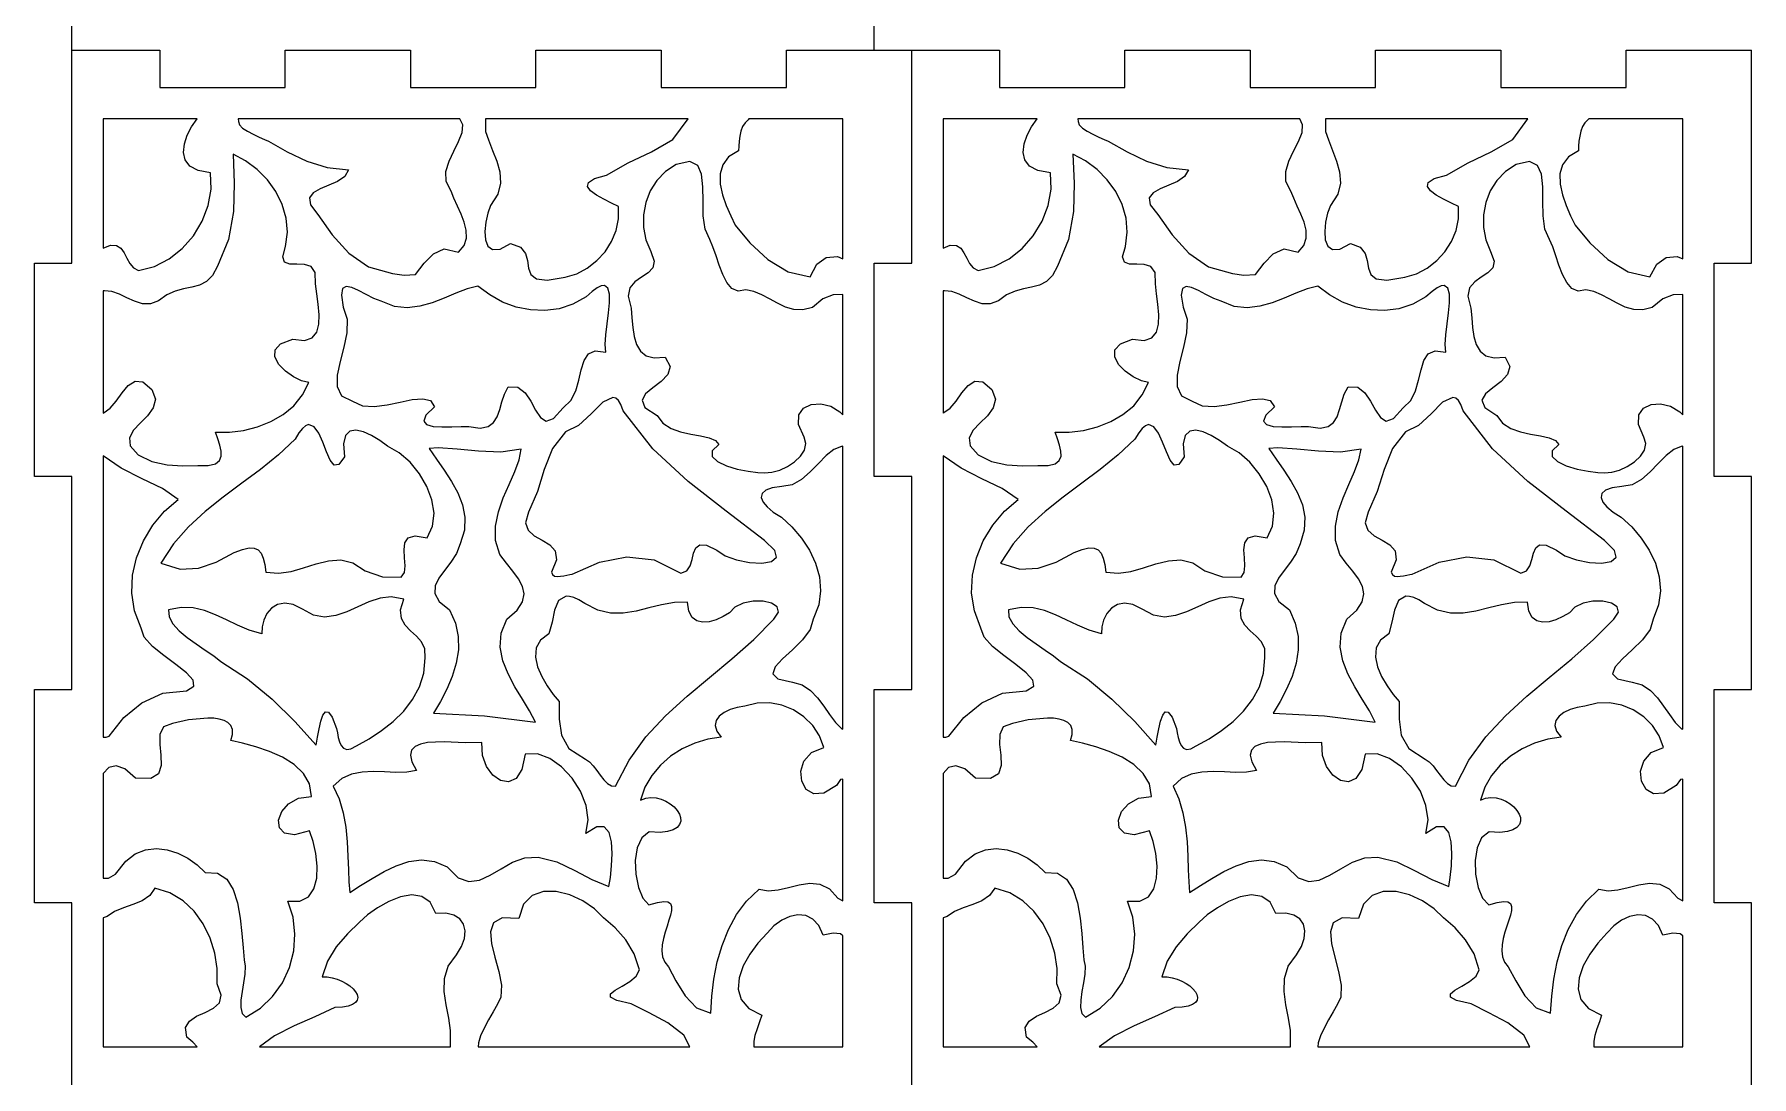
# Model space of a CAD drawing. Header units: millimetres. Extents: x 0 to 274, y 0 to 474.
# Drawn here: x 0 to 274, y 176.3 to 342.5 of the extents above; entities that cross this region are included whole.
import ezdxf

# ---------------------------------------------------------------- set-up
doc = ezdxf.new("R2010")
doc.units = ezdxf.units.MM
doc.layers.add('inner', color=7, linetype='CONTINUOUS', lineweight=0)
doc.layers.add('outer', color=7, linetype='CONTINUOUS', lineweight=0)

msp = doc.modelspace()

# ---------------------------------------------------------------- linework, layer by layer
at = {"layer": 'inner', "color": 7, "linetype": 'CONTINUOUS', "lineweight": 0}
for points in [[(26, 329), (11, 329), (11, 329), (11, 308.4), (12.14, 308.86), (13.11, 308.83), (13.8, 308.38), (14.32, 307.66), (14.76, 306.81), (15.22, 305.96), (15.81, 305.26), (16.61, 304.84), (19.16, 305.5), (21.51, 306.71), (23.61, 308.36), (25.39, 310.38), (26.79, 312.69), (27.75, 315.18), (28.21, 317.79), (28.11, 320.42), (26.13, 320.76), (24.8, 321.47), (24.05, 322.47), (23.79, 323.68), (23.94, 325.02), (24.4, 326.4), (25.1, 327.75), (26, 329), (26, 329)], [(72, 329), (72, 327), (72.46, 325.67), (73.1, 324), (73.77, 322.3), (74.26, 320.56), (74.39, 318.79), (73.96, 317.01), (72.79, 315.22), (72.35, 313.97), (72.03, 312.53), (71.88, 311.06), (71.97, 309.73), (72.36, 308.71), (73.12, 308.16), (74.3, 308.25), (75.99, 309.15), (77.56, 308.54), (78.34, 307.57), (78.66, 306.41), (78.85, 305.23), (79.22, 304.19), (80.1, 303.49), (81.81, 303.29), (84.68, 303.75), (86.53, 304.33), (88.23, 305.23), (89.76, 306.41), (91.06, 307.83), (92.1, 309.44), (92.84, 311.21), (93.22, 313.08), (93.21, 315.02), (92.09, 315.58), (90.85, 316.2), (89.67, 316.86), (88.75, 317.53), (88.26, 318.21), (88.41, 318.87), (89.36, 319.49), (91.31, 320.06), (94.77, 322.03), (98.45, 323.76), (101.89, 325.73), (104.3, 329)], [(129, 306.7), (129, 329), (114, 329), (113.88, 328.85), (113.39, 328.39), (113.01, 327.78), (112.74, 327.06), (112.56, 326.27), (112.44, 325.46), (112.38, 324.65), (112.35, 323.9), (110.77, 322.94), (109.83, 321.69), (109.42, 320.23), (109.45, 318.61), (109.82, 316.92), (110.4, 315.21), (111.1, 313.57), (111.82, 312.06), (114.16, 309.24), (117.04, 306.6), (120.3, 304.62), (123.78, 303.81), (124.86, 305.83), (126.36, 306.89), (128.12, 307.05), (129, 306.7)], [(160, 329), (145, 329), (145, 329), (145, 308.4), (146.14, 308.86), (147.11, 308.83), (147.8, 308.38), (148.32, 307.66), (148.76, 306.81), (149.22, 305.96), (149.81, 305.26), (150.61, 304.84), (153.16, 305.5), (155.51, 306.71), (157.61, 308.36), (159.39, 310.38), (160.79, 312.69), (161.75, 315.18), (162.21, 317.79), (162.11, 320.42), (160.13, 320.76), (158.8, 321.47), (158.05, 322.47), (157.79, 323.68), (157.94, 325.02), (158.4, 326.4), (159.1, 327.75), (160, 329), (160, 329)], [(206, 329), (206, 327), (206.46, 325.67), (207.1, 324), (207.77, 322.3), (208.26, 320.56), (208.39, 318.79), (207.96, 317.01), (206.79, 315.22), (206.35, 313.97), (206.03, 312.53), (205.88, 311.06), (205.97, 309.73), (206.36, 308.71), (207.12, 308.16), (208.3, 308.25), (209.99, 309.15), (211.56, 308.54), (212.34, 307.57), (212.66, 306.41), (212.85, 305.23), (213.22, 304.19), (214.1, 303.49), (215.81, 303.29), (218.68, 303.75), (220.53, 304.33), (222.23, 305.23), (223.76, 306.41), (225.06, 307.83), (226.1, 309.44), (226.84, 311.21), (227.22, 313.08), (227.21, 315.02), (226.09, 315.58), (224.85, 316.2), (223.67, 316.86), (222.75, 317.53), (222.26, 318.21), (222.41, 318.87), (223.36, 319.49), (225.31, 320.06), (228.77, 322.03), (232.45, 323.76), (235.89, 325.73), (238.3, 329)], [(263, 306.7), (263, 329), (248, 329), (247.88, 328.85), (247.39, 328.39), (247.01, 327.78), (246.74, 327.06), (246.56, 326.27), (246.44, 325.46), (246.38, 324.65), (246.35, 323.9), (244.77, 322.94), (243.83, 321.69), (243.42, 320.23), (243.45, 318.61), (243.82, 316.92), (244.4, 315.21), (245.1, 313.57), (245.82, 312.06), (248.16, 309.24), (251.04, 306.6), (254.3, 304.62), (257.78, 303.81), (258.86, 305.83), (260.36, 306.89), (262.12, 307.05), (263, 306.7)], [(129, 301), (127.46, 300.93), (125.82, 300.3), (124.14, 298.94), (122.62, 298.55), (121.19, 298.62), (119.84, 299.01), (118.55, 299.62), (117.29, 300.31), (116.05, 300.98), (114.81, 301.51), (113.53, 301.77), (112.31, 301.55), (111.31, 301.99), (110.5, 302.92), (109.83, 304.19), (109.26, 305.67), (108.76, 307.19), (108.27, 308.6), (107.76, 309.76), (107.01, 311.44), (106.73, 313.58), (106.69, 315.92), (106.68, 318.2), (106.47, 320.18), (105.84, 321.6), (104.57, 322.2), (102.43, 321.74), (100.72, 320.62), (99.34, 319.19), (98.28, 317.52), (97.57, 315.67), (97.2, 313.72), (97.2, 311.72), (97.58, 309.75), (98.34, 307.87), (98.92, 306.33), (98.69, 305.24), (97.91, 304.45), (96.86, 303.77), (95.81, 303.04), (95, 302.09), (94.72, 300.75), (95.22, 298.85), (95.34, 297.3), (95.48, 295.76), (95.69, 294.31), (96.07, 293.03), (96.69, 291.98), (97.61, 291.24), (98.91, 290.9), (100.67, 291.01), (101.43, 289.5), (101.06, 288.23), (100.01, 287.13), (98.69, 286.13), (97.53, 285.15), (96.97, 284.14), (97.43, 283.01), (99.35, 281.69), (100.27, 280.48), (101.58, 279.65), (103.12, 279.1), (104.74, 278.72), (106.31, 278.44), (107.68, 278.14), (108.7, 277.72), (109.23, 277.09), (108.15, 276.08), (108.16, 275.16), (109, 274.37), (110.42, 273.7), (112.14, 273.17), (113.91, 272.81), (115.45, 272.61), (116.52, 272.59), (117.67, 272.65), (118.92, 272.99), (120.16, 273.55), (121.31, 274.31), (122.25, 275.2), (122.88, 276.19), (123.1, 277.23), (122.82, 278.28), (121.94, 280.26), (121.98, 281.8), (122.72, 282.88), (123.95, 283.48), (125.47, 283.59), (127.06, 283.2), (128.52, 282.28), (129, 281.8)], [(263, 301), (261.46, 300.93), (259.82, 300.3), (258.14, 298.94), (256.62, 298.55), (255.19, 298.62), (253.84, 299.01), (252.55, 299.62), (251.29, 300.31), (250.05, 300.98), (248.81, 301.51), (247.53, 301.77), (246.31, 301.55), (245.31, 301.99), (244.5, 302.92), (243.83, 304.19), (243.26, 305.67), (242.76, 307.19), (242.27, 308.6), (241.76, 309.76), (241.01, 311.44), (240.73, 313.58), (240.69, 315.92), (240.68, 318.2), (240.47, 320.18), (239.84, 321.6), (238.57, 322.2), (236.43, 321.74), (234.72, 320.62), (233.34, 319.19), (232.28, 317.52), (231.57, 315.67), (231.2, 313.72), (231.2, 311.72), (231.58, 309.75), (232.34, 307.87), (232.92, 306.33), (232.69, 305.24), (231.91, 304.45), (230.86, 303.77), (229.81, 303.04), (229, 302.09), (228.72, 300.75), (229.22, 298.85), (229.34, 297.3), (229.48, 295.76), (229.69, 294.31), (230.07, 293.03), (230.69, 291.98), (231.61, 291.24), (232.91, 290.9), (234.67, 291.01), (235.43, 289.5), (235.06, 288.23), (234.01, 287.13), (232.69, 286.13), (231.53, 285.15), (230.97, 284.14), (231.43, 283.01), (233.35, 281.69), (234.27, 280.48), (235.58, 279.65), (237.12, 279.1), (238.74, 278.72), (240.31, 278.44), (241.68, 278.14), (242.7, 277.72), (243.23, 277.09), (242.15, 276.08), (242.16, 275.16), (243, 274.37), (244.42, 273.7), (246.14, 273.17), (247.91, 272.81), (249.45, 272.61), (250.52, 272.59), (251.67, 272.65), (252.92, 272.99), (254.16, 273.55), (255.31, 274.31), (256.25, 275.2), (256.88, 276.19), (257.1, 277.23), (256.82, 278.28), (255.94, 280.26), (255.98, 281.8), (256.72, 282.88), (257.95, 283.48), (259.47, 283.59), (261.06, 283.2), (262.52, 282.28), (263, 281.8)], [(11, 230.4), (11.44, 230.43), (11.92, 230.57), (14.28, 233.53), (17.15, 235.9), (20.49, 237.41), (24.26, 237.81), (25.45, 238.53), (25.33, 239.5), (24.26, 240.67), (22.59, 241.99), (20.67, 243.42), (18.87, 244.89), (17.54, 246.37), (17.03, 247.81), (15.98, 250.53), (15.55, 253.36), (15.68, 256.22), (16.32, 259.03), (17.41, 261.72), (18.92, 264.22), (20.78, 266.44), (22.95, 268.32), (20.44, 270.09), (17.18, 271.6), (13.87, 273.29), (11, 275.3)], [(145, 230.4), (145.44, 230.43), (145.92, 230.57), (148.28, 233.53), (151.15, 235.9), (154.49, 237.41), (158.26, 237.81), (159.45, 238.53), (159.33, 239.5), (158.26, 240.67), (156.59, 241.99), (154.67, 243.42), (152.87, 244.89), (151.54, 246.37), (151.03, 247.81), (149.98, 250.53), (149.55, 253.36), (149.68, 256.22), (150.32, 259.03), (151.41, 261.72), (152.92, 264.22), (154.78, 266.44), (156.95, 268.32), (154.44, 270.09), (151.18, 271.6), (147.87, 273.29), (145, 275.3)], [(129, 223.7), (128.63, 223.66), (127.98, 222.71), (125.99, 221.47), (124.36, 221.36), (123.15, 222.08), (122.44, 223.38), (122.29, 224.97), (122.78, 226.58), (123.97, 227.94), (125.94, 228.77), (125.26, 230.63), (124.19, 232.27), (122.78, 233.66), (121.12, 234.75), (119.28, 235.5), (117.33, 235.88), (115.34, 235.84), (113.38, 235.33), (112.16, 235.15), (111.04, 234.81), (110.05, 234.35), (109.27, 233.75), (108.78, 233.05), (108.62, 232.25), (108.88, 231.36), (109.61, 230.4), (107.46, 230.08), (105.37, 229.45), (103.37, 228.55), (101.52, 227.37), (99.88, 225.95), (98.5, 224.3), (97.43, 222.44), (96.72, 220.37), (97.54, 220.67), (98.38, 220.78), (99.21, 220.72), (100.02, 220.51), (100.78, 220.19), (101.47, 219.77), (102.07, 219.27), (102.56, 218.73), (102.91, 218.15), (103.11, 217.57), (103.14, 217), (102.96, 216.47), (102.56, 216.01), (101.92, 215.62), (101.02, 215.35), (99.83, 215.21), (98.12, 215.28), (96.92, 214.37), (96.19, 212.77), (95.88, 210.74), (95.96, 208.54), (96.37, 206.45), (97.08, 204.72), (98.04, 203.64), (99.41, 204.05), (100.41, 204.2), (101.09, 204.13), (101.5, 203.85), (101.67, 203.39), (101.66, 202.78), (101.5, 202.04), (101.25, 201.2), (100.95, 200.28), (100.64, 199.3), (100.37, 198.3), (100.18, 197.3), (100.12, 196.32), (100.24, 195.39), (100.57, 194.53), (101.16, 193.77), (102.37, 191.53), (103.82, 189.17), (105.64, 187.26), (107.91, 186.41), (108.1, 189.1), (108.44, 191.83), (108.97, 194.55), (109.72, 197.2), (110.73, 199.74), (112.03, 202.11), (113.65, 204.26), (115.64, 206.15), (117.08, 205.87), (118.66, 206.04), (120.32, 206.44), (122.02, 206.86), (123.71, 207.1), (125.34, 206.96), (126.85, 206.23), (128.21, 204.7), (129, 204.3)], [(263, 223.7), (262.63, 223.66), (261.98, 222.71), (259.99, 221.47), (258.36, 221.36), (257.15, 222.08), (256.44, 223.38), (256.29, 224.97), (256.78, 226.58), (257.97, 227.94), (259.94, 228.77), (259.26, 230.63), (258.19, 232.27), (256.78, 233.66), (255.12, 234.75), (253.28, 235.5), (251.33, 235.88), (249.34, 235.84), (247.38, 235.33), (246.16, 235.15), (245.04, 234.81), (244.05, 234.35), (243.27, 233.75), (242.78, 233.05), (242.62, 232.25), (242.88, 231.36), (243.61, 230.4), (241.46, 230.08), (239.37, 229.45), (237.37, 228.55), (235.52, 227.37), (233.88, 225.95), (232.5, 224.3), (231.43, 222.44), (230.72, 220.37), (231.54, 220.67), (232.38, 220.78), (233.21, 220.72), (234.02, 220.51), (234.78, 220.19), (235.47, 219.77), (236.07, 219.27), (236.56, 218.73), (236.91, 218.15), (237.11, 217.57), (237.14, 217), (236.96, 216.47), (236.56, 216.01), (235.92, 215.62), (235.02, 215.35), (233.83, 215.21), (232.12, 215.28), (230.92, 214.37), (230.19, 212.77), (229.88, 210.74), (229.96, 208.54), (230.37, 206.45), (231.08, 204.72), (232.04, 203.64), (233.41, 204.05), (234.41, 204.2), (235.09, 204.13), (235.5, 203.85), (235.67, 203.39), (235.66, 202.78), (235.5, 202.04), (235.25, 201.2), (234.95, 200.28), (234.64, 199.3), (234.37, 198.3), (234.18, 197.3), (234.12, 196.32), (234.24, 195.39), (234.57, 194.53), (235.16, 193.77), (236.37, 191.53), (237.82, 189.17), (239.64, 187.26), (241.91, 186.41), (242.1, 189.1), (242.44, 191.83), (242.97, 194.55), (243.72, 197.2), (244.73, 199.74), (246.03, 202.11), (247.65, 204.26), (249.64, 206.15), (251.08, 205.87), (252.66, 206.04), (254.32, 206.44), (256.02, 206.86), (257.71, 207.1), (259.34, 206.96), (260.85, 206.23), (262.21, 204.7), (263, 204.3)], [(27.67, 233.46), (24.58, 233.17), (22.06, 232.58), (20.6, 232.03), (20.03, 230.84), (20.01, 229.26), (20.19, 227.52), (20.24, 225.87), (19.81, 224.54), (18.56, 223.79), (16.15, 223.86), (14.46, 225.34), (13.03, 225.85), (11.87, 225.55), (11, 224.6), (11, 207.9), (11.81, 207.94), (12.95, 208.54), (14.59, 210.61), (16.11, 211.79), (17.75, 212.45), (19.47, 212.65), (21.2, 212.46), (22.9, 211.92), (24.51, 211.09), (25.98, 210.04), (27.26, 208.81), (29.23, 208.73), (30.69, 207.76), (31.72, 206.1), (32.42, 203.96), (32.86, 201.56), (33.12, 199.11), (33.3, 196.82), (33.47, 194.9), (33.65, 193.88), (33.59, 192.62), (33.39, 191.24), (33.15, 189.82), (32.96, 188.46), (32.93, 187.27), (33.15, 186.34), (33.74, 185.77), (36.06, 187.18), (38.02, 189.02), (39.57, 191.22), (40.7, 193.67), (41.38, 196.3), (41.58, 199), (41.27, 201.69), (40.44, 204.27), (42.38, 204.24), (43.75, 204.95), (44.61, 206.22), (45.05, 207.9), (45.13, 209.83), (44.92, 211.84), (44.49, 213.77), (43.91, 215.45), (41.5, 214.84), (39.91, 215.08), (39.09, 215.94), (38.96, 217.17), (39.48, 218.53), (40.56, 219.77), (42.17, 220.66), (44.23, 220.95), (43.91, 222.95), (42.94, 224.63), (41.45, 226.03), (39.59, 227.19), (37.51, 228.12), (35.34, 228.85), (33.23, 229.43), (31.33, 229.87), (31.6, 230.84), (31.59, 231.62), (31.35, 232.25), (30.89, 232.73), (30.26, 233.08), (29.5, 233.3), (28.62, 233.43), (27.67, 233.46)], [(161.67, 233.46), (158.58, 233.17), (156.06, 232.58), (154.6, 232.03), (154.03, 230.84), (154.01, 229.26), (154.19, 227.52), (154.24, 225.87), (153.81, 224.54), (152.56, 223.79), (150.15, 223.86), (148.46, 225.34), (147.03, 225.85), (145.87, 225.55), (145, 224.6), (145, 207.9), (145.81, 207.94), (146.95, 208.54), (148.59, 210.61), (150.11, 211.79), (151.75, 212.45), (153.47, 212.65), (155.2, 212.46), (156.9, 211.92), (158.51, 211.09), (159.98, 210.04), (161.26, 208.81), (163.23, 208.73), (164.69, 207.76), (165.72, 206.1), (166.42, 203.96), (166.86, 201.56), (167.12, 199.11), (167.3, 196.82), (167.47, 194.9), (167.65, 193.88), (167.59, 192.62), (167.39, 191.24), (167.15, 189.82), (166.96, 188.46), (166.93, 187.27), (167.15, 186.34), (167.74, 185.77), (170.06, 187.18), (172.02, 189.02), (173.57, 191.22), (174.7, 193.67), (175.38, 196.3), (175.58, 199), (175.27, 201.69), (174.44, 204.27), (176.38, 204.24), (177.75, 204.95), (178.61, 206.22), (179.05, 207.9), (179.13, 209.83), (178.92, 211.84), (178.49, 213.77), (177.91, 215.45), (175.5, 214.84), (173.91, 215.08), (173.09, 215.94), (172.96, 217.17), (173.48, 218.53), (174.56, 219.77), (176.17, 220.66), (178.23, 220.95), (177.91, 222.95), (176.94, 224.63), (175.45, 226.03), (173.59, 227.19), (171.51, 228.12), (169.34, 228.85), (167.23, 229.43), (165.33, 229.87), (165.6, 230.84), (165.59, 231.62), (165.35, 232.25), (164.89, 232.73), (164.26, 233.08), (163.5, 233.3), (162.62, 233.43), (161.67, 233.46)], [(11, 181), (26, 181), (25.31, 181.76), (24.32, 182.55), (24.11, 184.08), (24.73, 185.13), (25.87, 185.89), (27.25, 186.51), (28.56, 187.16), (29.52, 188.03), (29.82, 189.27), (29.16, 191.05), (29.18, 193.49), (28.8, 195.96), (28.05, 198.37), (26.95, 200.62), (25.49, 202.64), (23.72, 204.31), (21.63, 205.57), (19.24, 206.3), (18.4, 205.13), (17.18, 204.31), (15.73, 203.7), (14.22, 203.17), (12.8, 202.59), (11.63, 201.82), (11, 201.6)], [(70.8, 181), (104.6, 181), (103.64, 182.87), (101.09, 184.83), (98.08, 186.42), (95.23, 187.87), (92.92, 188.39), (91.93, 188.91), (91.94, 189.45), (92.65, 190.03), (93.77, 190.69), (94.99, 191.44), (96.02, 192.3), (96.54, 193.3), (95.71, 195.87), (94.37, 198.08), (92.68, 199.97), (90.81, 201.58), (89.35, 203.05), (87.5, 204.32), (85.42, 205.27), (83.28, 205.8), (81.23, 205.79), (79.44, 205.15), (78.07, 203.75), (77.28, 201.49), (74.66, 201.57), (73.25, 200.8), (72.78, 199.38), (72.95, 197.48), (73.48, 195.31), (74.1, 193.04), (74.51, 190.85), (74.43, 188.94), (73.9, 187.83), (73.22, 186.6), (72.48, 185.3), (71.77, 184), (71.19, 182.76), (70.84, 181.65), (70.8, 181)], [(145, 181), (160, 181), (159.31, 181.76), (158.32, 182.55), (158.11, 184.08), (158.73, 185.13), (159.87, 185.89), (161.25, 186.51), (162.56, 187.16), (163.52, 188.03), (163.82, 189.27), (163.16, 191.05), (163.18, 193.49), (162.8, 195.96), (162.05, 198.37), (160.95, 200.62), (159.49, 202.64), (157.72, 204.31), (155.63, 205.57), (153.24, 206.3), (152.4, 205.13), (151.18, 204.31), (149.73, 203.7), (148.22, 203.17), (146.8, 202.59), (145.63, 201.82), (145, 201.6)], [(204.8, 181), (238.6, 181), (237.64, 182.87), (235.09, 184.83), (232.08, 186.42), (229.23, 187.87), (226.92, 188.39), (225.93, 188.91), (225.94, 189.45), (226.65, 190.03), (227.77, 190.69), (228.99, 191.44), (230.02, 192.3), (230.54, 193.3), (229.71, 195.87), (228.37, 198.08), (226.68, 199.97), (224.81, 201.58), (223.35, 203.05), (221.5, 204.32), (219.42, 205.27), (217.28, 205.8), (215.23, 205.79), (213.44, 205.15), (212.07, 203.75), (211.28, 201.49), (208.66, 201.57), (207.25, 200.8), (206.78, 199.38), (206.95, 197.48), (207.48, 195.31), (208.1, 193.04), (208.51, 190.85), (208.43, 188.94), (207.9, 187.83), (207.22, 186.6), (206.48, 185.3), (205.77, 184), (205.19, 182.76), (204.84, 181.65), (204.8, 181)], [(35.9, 181), (66.4, 181), (66.4, 183.6), (66.11, 185.61), (65.69, 187.7), (65.39, 189.82), (65.44, 191.89), (66.03, 193.87), (67.38, 195.7), (68.17, 197.02), (68.62, 198.31), (68.72, 199.5), (68.48, 200.56), (67.89, 201.42), (66.95, 202.03), (65.68, 202.34), (64.06, 202.3), (63.16, 204.07), (61.84, 205), (60.22, 205.24), (58.41, 204.93), (56.55, 204.19), (54.75, 203.19), (53.15, 202.05), (51.87, 200.92), (49.96, 199.04), (48.17, 196.96), (46.75, 194.67), (45.9, 192.19), (46.73, 192.16), (47.54, 192.03), (48.33, 191.8), (49.07, 191.5), (49.75, 191.13), (50.35, 190.72), (50.85, 190.27), (51.24, 189.8), (51.49, 189.34), (51.59, 188.88), (51.51, 188.45), (51.25, 188.07), (50.78, 187.75), (50.09, 187.49), (49.16, 187.33), (47.96, 187.27), (44.74, 185.8), (41.46, 184.38), (38.32, 182.77), (35.9, 181)], [(169.9, 181), (200.4, 181), (200.4, 183.6), (200.11, 185.61), (199.69, 187.7), (199.39, 189.82), (199.44, 191.89), (200.03, 193.87), (201.38, 195.7), (202.17, 197.02), (202.62, 198.31), (202.72, 199.5), (202.48, 200.56), (201.89, 201.42), (200.95, 202.03), (199.68, 202.34), (198.06, 202.3), (197.16, 204.07), (195.84, 205), (194.22, 205.24), (192.41, 204.93), (190.55, 204.19), (188.75, 203.19), (187.15, 202.05), (185.87, 200.92), (183.96, 199.04), (182.17, 196.96), (180.75, 194.67), (179.9, 192.19), (180.73, 192.16), (181.54, 192.03), (182.33, 191.8), (183.07, 191.5), (183.75, 191.13), (184.35, 190.72), (184.85, 190.27), (185.24, 189.8), (185.49, 189.34), (185.59, 188.88), (185.51, 188.45), (185.25, 188.07), (184.78, 187.75), (184.09, 187.49), (183.16, 187.33), (181.96, 187.27), (178.74, 185.8), (175.46, 184.38), (172.32, 182.77), (169.9, 181)], [(129, 198.7), (128.62, 199.04), (127.44, 199.14), (125.85, 198.85), (125.14, 200.38), (124.19, 201.39), (123.07, 201.94), (121.83, 202.06), (120.53, 201.81), (119.24, 201.21), (118.01, 200.31), (116.9, 199.15), (115.46, 197.56), (114.16, 195.79), (113.12, 193.91), (112.46, 192.03), (112.31, 190.21), (112.77, 188.56), (113.98, 187.15), (116.06, 186.06), (115.72, 184.99), (115.32, 183.9), (114.98, 182.84), (114.8, 181.9), (114.8, 181), (129, 181)], [(263, 198.7), (262.62, 199.04), (261.44, 199.14), (259.85, 198.85), (259.14, 200.38), (258.19, 201.39), (257.07, 201.94), (255.83, 202.06), (254.53, 201.81), (253.24, 201.21), (252.01, 200.31), (250.9, 199.15), (249.46, 197.56), (248.16, 195.79), (247.12, 193.91), (246.46, 192.03), (246.31, 190.21), (246.77, 188.56), (247.98, 187.15), (250.06, 186.06), (249.72, 184.99), (249.32, 183.9), (248.98, 182.84), (248.8, 181.9), (248.8, 181), (263, 181)]]:
    msp.add_lwpolyline(points, close=True, dxfattribs=at)
at = {"layer": 'inner', "color": 0}
for points in [[(67.9, 329), (32.5, 329), (32.55, 328.61), (32.71, 328.09), (33.23, 327.56), (34, 327.04), (34.91, 326.56), (35.85, 326.12), (36.7, 325.74), (37.35, 325.44), (40.35, 323.77), (43.45, 322.3), (46.71, 321.26), (50.14, 320.88), (49.52, 319.81), (48.39, 319.04), (47, 318.43), (45.62, 317.87), (44.49, 317.24), (43.88, 316.42), (44.04, 315.3), (45.24, 313.75), (47.52, 310.54), (50.18, 307.61), (53.34, 305.4), (57.15, 304.36), (58.98, 304.11), (60.82, 304.21), (62.21, 305.99), (63.66, 307.52), (65.4, 308.29), (67.67, 307.78), (68.56, 308.84), (68.93, 310.01), (68.91, 311.25), (68.59, 312.54), (68.09, 313.84), (67.5, 315.12), (66.93, 316.36), (66.5, 317.51), (65.7, 319.05), (65.67, 320.65), (66.16, 322.28), (66.92, 323.89), (67.7, 325.42), (68.26, 326.84), (68.35, 328.08), (67.9, 329)], [(201.9, 329), (166.5, 329), (166.55, 328.61), (166.71, 328.09), (167.23, 327.56), (168, 327.04), (168.91, 326.56), (169.85, 326.12), (170.7, 325.74), (171.35, 325.44), (174.35, 323.77), (177.45, 322.3), (180.71, 321.26), (184.14, 320.88), (183.52, 319.81), (182.39, 319.04), (181, 318.43), (179.62, 317.87), (178.49, 317.24), (177.88, 316.42), (178.04, 315.3), (179.24, 313.75), (181.52, 310.54), (184.18, 307.61), (187.34, 305.4), (191.15, 304.36), (192.98, 304.11), (194.82, 304.21), (196.21, 305.99), (197.66, 307.52), (199.4, 308.29), (201.67, 307.78), (202.56, 308.84), (202.93, 310.01), (202.91, 311.25), (202.59, 312.54), (202.09, 313.84), (201.5, 315.12), (200.93, 316.36), (200.5, 317.51), (199.7, 319.05), (199.67, 320.65), (200.16, 322.28), (200.92, 323.89), (201.7, 325.42), (202.26, 326.84), (202.35, 328.08), (201.9, 329)], [(11, 301.6), (11, 282.1), (11.13, 282.17), (12.12, 282.86), (13.06, 284.01), (14, 285.33), (14.99, 286.49), (16.08, 287.17), (17.32, 287.07), (18.76, 285.88), (19.33, 284.31), (18.98, 282.93), (18.06, 281.68), (16.88, 280.51), (15.81, 279.36), (15.17, 278.17), (15.31, 276.87), (16.57, 275.42), (18.74, 274.38), (21.17, 273.85), (23.67, 273.68), (26.1, 273.75), (27.76, 273.76), (28.88, 274.02), (29.53, 274.52), (29.81, 275.2), (29.8, 276.03), (29.58, 276.98), (29.26, 278), (28.9, 279.05), (31.12, 279.06), (33.38, 279.34), (35.61, 279.9), (37.74, 280.73), (39.69, 281.85), (41.4, 283.27), (42.78, 284.98), (43.79, 286.99), (42.65, 287.24), (41.34, 287.87), (40.06, 288.78), (39, 289.87), (38.39, 291.04), (38.42, 292.16), (39.3, 293.14), (41.23, 293.87), (43.08, 293.69), (44.32, 294.1), (45.05, 295), (45.38, 296.27), (45.42, 297.79), (45.28, 299.45), (45.06, 301.14), (44.87, 302.73), (44.81, 304.53), (44.15, 305.46), (43.1, 305.8), (41.89, 305.84), (40.76, 305.86), (39.93, 306.15), (39.63, 306.99), (40.08, 308.67), (40.38, 310.94), (40.19, 313.19), (39.55, 315.38), (38.54, 317.44), (37.19, 319.32), (35.56, 320.97), (33.71, 322.34), (31.7, 323.38), (31.9, 318.79), (31.78, 314.24), (31, 309.79), (29.24, 305.54), (28.45, 304.02), (27.48, 303.06), (26.36, 302.49), (25.12, 302.16), (23.81, 301.9), (22.47, 301.56), (21.13, 300.98), (19.83, 299.99), (18.51, 299.51), (17.23, 299.54), (15.98, 299.92), (14.76, 300.48), (13.57, 301.06), (12.38, 301.49), (11.21, 301.6), (11, 301.6)], [(145, 301.6), (145, 282.1), (145.13, 282.17), (146.12, 282.86), (147.06, 284.01), (148, 285.33), (148.99, 286.49), (150.08, 287.17), (151.32, 287.07), (152.76, 285.88), (153.33, 284.31), (152.98, 282.93), (152.06, 281.68), (150.88, 280.51), (149.81, 279.36), (149.17, 278.17), (149.31, 276.87), (150.57, 275.42), (152.74, 274.38), (155.17, 273.85), (157.67, 273.68), (160.1, 273.75), (161.76, 273.76), (162.88, 274.02), (163.53, 274.52), (163.81, 275.2), (163.8, 276.03), (163.58, 276.98), (163.26, 278), (162.9, 279.05), (165.12, 279.06), (167.38, 279.34), (169.61, 279.9), (171.74, 280.73), (173.69, 281.85), (175.4, 283.27), (176.78, 284.98), (177.79, 286.99), (176.65, 287.24), (175.34, 287.87), (174.06, 288.78), (173, 289.87), (172.39, 291.04), (172.42, 292.16), (173.3, 293.14), (175.23, 293.87), (177.08, 293.69), (178.32, 294.1), (179.05, 295), (179.38, 296.27), (179.42, 297.79), (179.28, 299.45), (179.06, 301.14), (178.87, 302.73), (178.81, 304.53), (178.15, 305.46), (177.1, 305.8), (175.89, 305.84), (174.76, 305.86), (173.93, 306.15), (173.63, 306.99), (174.08, 308.67), (174.38, 310.94), (174.19, 313.19), (173.55, 315.38), (172.54, 317.44), (171.19, 319.32), (169.56, 320.97), (167.71, 322.34), (165.7, 323.38), (165.9, 318.79), (165.78, 314.24), (165, 309.79), (163.24, 305.54), (162.45, 304.02), (161.48, 303.06), (160.36, 302.49), (159.12, 302.16), (157.81, 301.9), (156.47, 301.56), (155.13, 300.98), (153.83, 299.99), (152.51, 299.51), (151.23, 299.54), (149.98, 299.92), (148.76, 300.48), (147.57, 301.06), (146.38, 301.49), (145.21, 301.6), (145, 301.6)], [(90.95, 302.44), (90.45, 302.37), (89.81, 302.06), (89.01, 301.48), (88.03, 300.61), (85.93, 299.45), (83.72, 298.74), (81.44, 298.45), (79.16, 298.54), (76.9, 299.01), (74.72, 299.81), (72.66, 300.93), (70.78, 302.34), (69.06, 301.92), (67.27, 301.24), (65.41, 300.45), (63.49, 299.7), (61.52, 299.13), (59.5, 298.88), (57.44, 299.11), (55.36, 299.96), (54.17, 300.37), (52.93, 300.99), (51.72, 301.64), (50.64, 302.13), (49.76, 302.3), (49.18, 301.95), (48.99, 300.91), (49.28, 299.01), (49.91, 297.09), (49.84, 294.9), (49.37, 292.59), (48.77, 290.3), (48.32, 288.16), (48.32, 286.31), (49.03, 284.87), (50.75, 284), (52.34, 283.27), (54.23, 283.13), (56.29, 283.4), (58.36, 283.83), (60.3, 284.24), (61.96, 284.39), (63.19, 284.09), (63.85, 283.1), (62.48, 281.75), (62.13, 280.83), (62.58, 280.27), (63.63, 279.98), (65.04, 279.89), (66.6, 279.91), (68.1, 279.95), (69.31, 279.94), (71.13, 279.7), (72.42, 279.94), (73.28, 280.58), (73.85, 281.51), (74.25, 282.64), (74.6, 283.87), (75.01, 285.11), (75.61, 286.26), (77.14, 286.22), (78.29, 285.35), (79.19, 284.01), (79.98, 282.58), (80.76, 281.39), (81.68, 280.81), (82.85, 281.21), (84.4, 282.93), (85.61, 284.11), (86.37, 285.64), (86.86, 287.33), (87.25, 289), (87.7, 290.46), (88.39, 291.54), (89.5, 292.04), (91.19, 291.8), (91.1, 293.04), (91.2, 294.59), (91.4, 296.32), (91.62, 298.07), (91.77, 299.7), (91.77, 301.07), (91.52, 302.03), (90.95, 302.44)], [(224.95, 302.44), (224.45, 302.37), (223.81, 302.06), (223.01, 301.48), (222.03, 300.61), (219.93, 299.45), (217.72, 298.74), (215.44, 298.45), (213.16, 298.54), (210.9, 299.01), (208.72, 299.81), (206.66, 300.93), (204.78, 302.34), (203.06, 301.92), (201.27, 301.24), (199.41, 300.45), (197.49, 299.7), (195.52, 299.13), (193.5, 298.88), (191.44, 299.11), (189.36, 299.96), (188.17, 300.37), (186.93, 300.99), (185.72, 301.64), (184.64, 302.13), (183.76, 302.3), (183.18, 301.95), (182.99, 300.91), (183.28, 299.01), (183.91, 297.09), (183.84, 294.9), (183.37, 292.59), (182.77, 290.3), (182.32, 288.16), (182.32, 286.31), (183.03, 284.87), (184.75, 284), (186.34, 283.27), (188.23, 283.13), (190.29, 283.4), (192.36, 283.83), (194.3, 284.24), (195.96, 284.39), (197.19, 284.09), (197.85, 283.1), (196.48, 281.75), (196.13, 280.83), (196.58, 280.27), (197.63, 279.98), (199.04, 279.89), (200.6, 279.91), (202.1, 279.95), (203.31, 279.94), (205.13, 279.7), (206.42, 279.94), (207.28, 280.58), (207.85, 281.51), (208.25, 282.64), (208.6, 283.87), (209.01, 285.11), (209.61, 286.26), (211.14, 286.22), (212.29, 285.35), (213.19, 284.01), (213.98, 282.58), (214.76, 281.39), (215.68, 280.81), (216.85, 281.21), (218.4, 282.93), (219.61, 284.11), (220.37, 285.64), (220.86, 287.33), (221.25, 289), (221.7, 290.46), (222.39, 291.54), (223.5, 292.04), (225.19, 291.8), (225.1, 293.04), (225.2, 294.59), (225.4, 296.32), (225.62, 298.07), (225.77, 299.7), (225.77, 301.07), (225.52, 302.03), (224.95, 302.44)], [(92.31, 284.6), (90.69, 283.81), (88.84, 282), (86.83, 280.12), (84.76, 279.08), (82.68, 276.42), (81.36, 273.1), (80.27, 269.57), (78.84, 266.28), (78.36, 264.58), (78.77, 263.4), (79.77, 262.54), (81.03, 261.83), (82.25, 261.08), (83.11, 260.1), (83.3, 258.71), (82.49, 256.73), (82.67, 256.33), (82.99, 256.11), (83.42, 256.03), (83.93, 256.06), (84.46, 256.15), (84.98, 256.26), (85.44, 256.36), (85.82, 256.39), (90.16, 258.3), (94.53, 259.18), (98.89, 258.7), (103.15, 256.56), (104.09, 256.93), (104.63, 257.72), (104.95, 258.72), (105.19, 259.74), (105.54, 260.6), (106.16, 261.09), (107.22, 261.03), (108.87, 260.22), (110.2, 259.34), (112.05, 258.67), (114.11, 258.27), (116.06, 258.17), (117.59, 258.43), (118.39, 259.09), (118.14, 260.19), (116.52, 261.79), (110.39, 266.44), (104.3, 271.17), (98.67, 276.39), (93.95, 282.48), (93.6, 283.46), (93.21, 284.11), (92.78, 284.48), (92.31, 284.6)], [(226.31, 284.6), (224.69, 283.81), (222.84, 282), (220.83, 280.12), (218.76, 279.08), (216.68, 276.42), (215.36, 273.1), (214.27, 269.57), (212.84, 266.28), (212.36, 264.58), (212.77, 263.4), (213.77, 262.54), (215.03, 261.83), (216.25, 261.08), (217.11, 260.1), (217.3, 258.71), (216.49, 256.73), (216.67, 256.33), (216.99, 256.11), (217.42, 256.03), (217.93, 256.06), (218.46, 256.15), (218.98, 256.26), (219.44, 256.36), (219.82, 256.39), (224.16, 258.3), (228.53, 259.18), (232.89, 258.7), (237.15, 256.56), (238.09, 256.93), (238.63, 257.72), (238.95, 258.72), (239.19, 259.74), (239.54, 260.6), (240.16, 261.09), (241.22, 261.03), (242.87, 260.22), (244.2, 259.34), (246.05, 258.67), (248.11, 258.27), (250.06, 258.17), (251.59, 258.43), (252.39, 259.09), (252.14, 260.19), (250.52, 261.79), (244.39, 266.44), (238.3, 271.17), (232.67, 276.39), (227.95, 282.48), (227.6, 283.46), (227.21, 284.11), (226.78, 284.48), (226.31, 284.6)], [(43.74, 280.25), (43.28, 280.07), (42.77, 279.64), (42.22, 278.93), (41.61, 277.91), (38.94, 275.41), (36.08, 273.11), (33.12, 270.9), (30.15, 268.7), (27.28, 266.42), (24.59, 263.96), (22.18, 261.25), (20.16, 258.18), (23.24, 257.21), (26.17, 257.34), (29.02, 258.31), (31.9, 259.86), (33.2, 260.35), (34.25, 260.58), (35.08, 260.55), (35.71, 260.26), (36.19, 259.74), (36.53, 258.97), (36.78, 257.97), (36.96, 256.74), (38.97, 256.55), (40.97, 256.85), (42.97, 257.43), (44.96, 258.06), (46.94, 258.55), (48.9, 258.67), (50.84, 258.21), (52.77, 256.96), (55.55, 255.96), (58.54, 255.91), (59.05, 256.66), (59.16, 257.75), (59.08, 259), (59, 260.28), (59.13, 261.4), (59.66, 262.21), (60.78, 262.54), (62.7, 262.22), (63.55, 264.07), (63.77, 266.11), (63.44, 268.26), (62.63, 270.4), (61.44, 272.43), (59.94, 274.24), (58.23, 275.74), (56.37, 276.82), (55.11, 277.73), (53.79, 278.53), (52.5, 279.11), (51.32, 279.38), (50.34, 279.21), (49.64, 278.51), (49.32, 277.18), (49.46, 275.1), (48.6, 273.87), (47.86, 273.8), (47.22, 274.58), (46.62, 275.89), (46.02, 277.43), (45.37, 278.88), (44.62, 279.92), (43.74, 280.25)], [(177.74, 280.25), (177.28, 280.07), (176.77, 279.64), (176.22, 278.93), (175.61, 277.91), (172.94, 275.41), (170.08, 273.11), (167.12, 270.9), (164.15, 268.7), (161.28, 266.42), (158.59, 263.96), (156.18, 261.25), (154.16, 258.18), (157.24, 257.21), (160.17, 257.34), (163.02, 258.31), (165.9, 259.86), (167.2, 260.35), (168.25, 260.58), (169.08, 260.55), (169.71, 260.26), (170.19, 259.74), (170.53, 258.97), (170.78, 257.97), (170.96, 256.74), (172.97, 256.55), (174.97, 256.85), (176.97, 257.43), (178.96, 258.06), (180.94, 258.55), (182.9, 258.67), (184.84, 258.21), (186.77, 256.96), (189.55, 255.96), (192.54, 255.91), (193.05, 256.66), (193.16, 257.75), (193.08, 259), (193, 260.28), (193.13, 261.4), (193.66, 262.21), (194.78, 262.54), (196.7, 262.22), (197.55, 264.07), (197.77, 266.11), (197.44, 268.26), (196.63, 270.4), (195.44, 272.43), (193.94, 274.24), (192.23, 275.74), (190.37, 276.82), (189.11, 277.73), (187.79, 278.53), (186.5, 279.11), (185.32, 279.38), (184.34, 279.21), (183.64, 278.51), (183.32, 277.18), (183.46, 275.1), (182.6, 273.87), (181.86, 273.8), (181.22, 274.58), (180.62, 275.89), (180.02, 277.43), (179.37, 278.88), (178.62, 279.92), (177.74, 280.25)], [(129, 231.7), (129, 276.8), (128.77, 276.78), (127.56, 276.31), (126.35, 275.33), (125.1, 274.06), (123.8, 272.71), (122.41, 271.5), (120.91, 270.64), (119.28, 270.36), (117.73, 270.17), (116.69, 269.79), (116.12, 269.27), (115.99, 268.63), (116.27, 267.91), (116.91, 267.12), (117.9, 266.31), (119.2, 265.51), (120.87, 263.94), (122.38, 262.16), (123.66, 260.22), (124.64, 258.15), (125.26, 255.98), (125.45, 253.75), (125.15, 251.49), (124.28, 249.24), (123.79, 247.56), (122.56, 245.92), (120.96, 244.34), (119.38, 242.89), (118.21, 241.61), (117.82, 240.53), (118.61, 239.71), (120.96, 239.18), (122.53, 238.74), (123.85, 237.87), (124.96, 236.69), (125.95, 235.36), (126.88, 234), (127.82, 232.75), (128.83, 231.74), (129, 231.7)], [(263, 231.7), (263, 276.8), (262.77, 276.78), (261.56, 276.31), (260.35, 275.33), (259.1, 274.06), (257.8, 272.71), (256.41, 271.5), (254.91, 270.64), (253.28, 270.36), (251.73, 270.17), (250.69, 269.79), (250.12, 269.27), (249.99, 268.63), (250.27, 267.91), (250.91, 267.12), (251.9, 266.31), (253.2, 265.51), (254.87, 263.94), (256.38, 262.16), (257.66, 260.22), (258.64, 258.15), (259.26, 255.98), (259.45, 253.75), (259.15, 251.49), (258.28, 249.24), (257.79, 247.56), (256.56, 245.92), (254.96, 244.34), (253.38, 242.89), (252.21, 241.61), (251.82, 240.53), (252.61, 239.71), (254.96, 239.18), (256.53, 238.74), (257.85, 237.87), (258.96, 236.69), (259.95, 235.36), (260.88, 234), (261.82, 232.75), (262.83, 231.74), (263, 231.7)], [(64.41, 276.55), (62.99, 276.43), (64.15, 274.72), (65.37, 272.98), (66.54, 271.2), (67.55, 269.36), (68.31, 267.46), (68.69, 265.48), (68.61, 263.42), (67.95, 261.25), (67.35, 259.71), (66.44, 258.3), (65.43, 257), (64.52, 255.75), (63.93, 254.54), (63.88, 253.31), (64.58, 252.04), (66.24, 250.69), (67.18, 248.61), (67.63, 246.48), (67.65, 244.33), (67.31, 242.2), (66.68, 240.09), (65.81, 238.04), (64.79, 236.07), (63.67, 234.21), (71.83, 233.83), (79.94, 232.8), (79.01, 234.6), (77.87, 236.48), (76.67, 238.45), (75.58, 240.49), (74.75, 242.59), (74.34, 244.76), (74.5, 246.97), (75.4, 249.24), (77.01, 250.68), (77.88, 252.01), (78.14, 253.26), (77.89, 254.46), (77.26, 255.66), (76.37, 256.88), (75.33, 258.18), (74.27, 259.56), (73.6, 261.79), (73.58, 264.06), (74.04, 266.33), (74.82, 268.57), (75.75, 270.73), (76.65, 272.77), (77.35, 274.66), (77.69, 276.36), (74.42, 275.86), (70.89, 276), (67.44, 276.36), (64.41, 276.55)], [(198.41, 276.55), (196.99, 276.43), (198.15, 274.72), (199.37, 272.98), (200.54, 271.2), (201.55, 269.36), (202.31, 267.46), (202.69, 265.48), (202.61, 263.42), (201.95, 261.25), (201.35, 259.71), (200.44, 258.3), (199.43, 257), (198.52, 255.75), (197.93, 254.54), (197.88, 253.31), (198.58, 252.04), (200.24, 250.69), (201.18, 248.61), (201.63, 246.48), (201.65, 244.33), (201.31, 242.2), (200.68, 240.09), (199.81, 238.04), (198.79, 236.07), (197.67, 234.21), (205.83, 233.83), (213.94, 232.8), (213.01, 234.6), (211.87, 236.48), (210.67, 238.45), (209.58, 240.49), (208.75, 242.59), (208.34, 244.76), (208.5, 246.97), (209.4, 249.24), (211.01, 250.68), (211.88, 252.01), (212.14, 253.26), (211.89, 254.46), (211.26, 255.66), (210.37, 256.88), (209.33, 258.18), (208.27, 259.56), (207.6, 261.79), (207.58, 264.06), (208.04, 266.33), (208.82, 268.57), (209.75, 270.73), (210.65, 272.77), (211.35, 274.66), (211.69, 276.36), (208.42, 275.86), (204.89, 276), (201.44, 276.36), (198.41, 276.55)], [(56.93, 252.81), (55.17, 252.57), (53.39, 251.97), (51.62, 251.2), (49.85, 250.42), (48.08, 249.82), (46.31, 249.57), (44.54, 249.84), (42.78, 250.82), (41.27, 251.56), (39.94, 251.77), (38.8, 251.54), (37.86, 250.96), (37.12, 250.11), (36.61, 249.09), (36.33, 247.98), (36.29, 246.88), (34.3, 247.49), (32.44, 248.28), (30.65, 249.12), (28.91, 249.93), (27.15, 250.6), (25.35, 251.03), (23.45, 251.11), (21.42, 250.74), (21.5, 249.61), (22.1, 248.49), (23.11, 247.39), (24.39, 246.32), (25.82, 245.29), (27.27, 244.3), (28.62, 243.37), (29.74, 242.49), (34.01, 239.71), (37.93, 236.48), (41.56, 232.91), (44.95, 229.12), (45.17, 230.39), (45.42, 231.73), (45.7, 232.97), (46.03, 233.94), (46.44, 234.47), (46.92, 234.41), (47.52, 233.57), (48.23, 231.8), (48.36, 231.07), (48.5, 230.33), (48.69, 229.65), (48.96, 229.06), (49.33, 228.65), (49.84, 228.46), (50.51, 228.56), (51.39, 229), (53.42, 230.15), (55.4, 231.45), (57.26, 232.92), (58.94, 234.56), (60.36, 236.39), (61.45, 238.41), (62.13, 240.62), (62.35, 243.05), (62.31, 244.47), (61.78, 245.59), (60.95, 246.52), (60.01, 247.38), (59.15, 248.29), (58.56, 249.35), (58.43, 250.69), (58.95, 252.42), (56.93, 252.81)], [(84.83, 252.87), (83.65, 252.19), (83.01, 250.68), (82.6, 248.77), (82.11, 246.88), (80.76, 245.89), (80.09, 244.64), (79.97, 243.19), (80.29, 241.64), (80.95, 240.07), (81.82, 238.57), (82.79, 237.21), (83.76, 236.08), (83.76, 233.27), (84.1, 230.73), (85.3, 228.58), (87.93, 226.89), (88.57, 226.46), (89.16, 225.84), (89.74, 225.09), (90.3, 224.32), (90.87, 223.6), (91.45, 223.01), (92.07, 222.65), (92.73, 222.6), (94.88, 226.76), (97.59, 230.46), (100.72, 233.82), (104.14, 236.93), (107.71, 239.92), (111.3, 242.89), (114.78, 245.96), (118, 249.23), (118.74, 250.34), (118.54, 251.19), (117.64, 251.77), (116.28, 252.07), (114.68, 252.08), (113.1, 251.78), (111.77, 251.16), (110.92, 250.22), (109.88, 249.63), (108.78, 249.14), (107.67, 248.82), (106.63, 248.74), (105.7, 248.95), (104.96, 249.51), (104.44, 250.49), (104.23, 251.95), (102.15, 251.88), (100.09, 251.52), (98.04, 251.02), (96, 250.52), (93.97, 250.19), (91.93, 250.19), (89.88, 250.65), (87.82, 251.75), (86.89, 252.3), (86.09, 252.66), (85.41, 252.84), (84.83, 252.87)], [(190.93, 252.81), (189.17, 252.57), (187.39, 251.97), (185.62, 251.2), (183.85, 250.42), (182.08, 249.82), (180.31, 249.57), (178.54, 249.84), (176.78, 250.82), (175.27, 251.56), (173.94, 251.77), (172.8, 251.54), (171.86, 250.96), (171.12, 250.11), (170.61, 249.09), (170.33, 247.98), (170.29, 246.88), (168.3, 247.49), (166.44, 248.28), (164.65, 249.12), (162.91, 249.93), (161.15, 250.6), (159.35, 251.03), (157.45, 251.11), (155.42, 250.74), (155.5, 249.61), (156.1, 248.49), (157.11, 247.39), (158.39, 246.32), (159.82, 245.29), (161.27, 244.3), (162.62, 243.37), (163.74, 242.49), (168.01, 239.71), (171.93, 236.48), (175.56, 232.91), (178.95, 229.12), (179.17, 230.39), (179.42, 231.73), (179.7, 232.97), (180.03, 233.94), (180.44, 234.47), (180.92, 234.41), (181.52, 233.57), (182.23, 231.8), (182.36, 231.07), (182.5, 230.33), (182.69, 229.65), (182.96, 229.06), (183.33, 228.65), (183.84, 228.46), (184.51, 228.56), (185.39, 229), (187.42, 230.15), (189.4, 231.45), (191.26, 232.92), (192.94, 234.56), (194.36, 236.39), (195.45, 238.41), (196.13, 240.62), (196.35, 243.05), (196.31, 244.47), (195.78, 245.59), (194.95, 246.52), (194.01, 247.38), (193.15, 248.29), (192.56, 249.35), (192.43, 250.69), (192.95, 252.42), (190.93, 252.81)], [(218.83, 252.87), (217.65, 252.19), (217.01, 250.68), (216.6, 248.77), (216.11, 246.88), (214.76, 245.89), (214.09, 244.64), (213.97, 243.19), (214.29, 241.64), (214.95, 240.07), (215.82, 238.57), (216.79, 237.21), (217.76, 236.08), (217.76, 233.27), (218.1, 230.73), (219.3, 228.58), (221.93, 226.89), (222.57, 226.46), (223.16, 225.84), (223.74, 225.09), (224.3, 224.32), (224.87, 223.6), (225.45, 223.01), (226.07, 222.65), (226.73, 222.6), (228.88, 226.76), (231.59, 230.46), (234.72, 233.82), (238.14, 236.93), (241.71, 239.92), (245.3, 242.89), (248.78, 245.96), (252, 249.23), (252.74, 250.34), (252.54, 251.19), (251.64, 251.77), (250.28, 252.07), (248.68, 252.08), (247.1, 251.78), (245.77, 251.16), (244.92, 250.22), (243.88, 249.63), (242.78, 249.14), (241.67, 248.82), (240.63, 248.74), (239.7, 248.95), (238.96, 249.51), (238.44, 250.49), (238.23, 251.95), (236.15, 251.88), (234.09, 251.52), (232.04, 251.02), (230, 250.52), (227.97, 250.19), (225.93, 250.19), (223.88, 250.65), (221.82, 251.75), (220.89, 252.3), (220.09, 252.66), (219.41, 252.84), (218.83, 252.87)], [(65.4, 229.64), (64.01, 229.63), (62.73, 229.53), (61.62, 229.3), (60.75, 228.92), (60.18, 228.34), (59.99, 227.54), (60.23, 226.47), (60.99, 225.11), (59.41, 224.83), (57.69, 224.79), (55.89, 224.85), (54.07, 224.91), (52.28, 224.83), (50.59, 224.5), (49.04, 223.79), (47.7, 222.57), (48.63, 220.55), (49.27, 218.35), (49.68, 216.04), (49.91, 213.71), (50.04, 211.42), (50.11, 209.26), (50.19, 207.31), (50.32, 205.63), (52.06, 206.72), (53.88, 207.87), (55.79, 208.97), (57.75, 209.9), (59.75, 210.56), (61.78, 210.82), (63.82, 210.58), (65.85, 209.73), (67.62, 207.99), (69.33, 207.38), (71.02, 207.61), (72.72, 208.38), (74.47, 209.43), (76.31, 210.45), (78.27, 211.17), (80.37, 211.29), (83.39, 210.52), (86.22, 209.16), (88.95, 207.69), (91.68, 206.6), (91.9, 208.03), (92.09, 209.86), (92.18, 211.83), (92.07, 213.69), (91.69, 215.2), (90.94, 216.1), (89.74, 216.13), (88.01, 215.05), (88.37, 217.2), (88.04, 219.49), (87.14, 221.77), (85.8, 223.89), (84.12, 225.69), (82.24, 227.02), (80.26, 227.74), (78.31, 227.68), (77.79, 225.23), (76.85, 223.8), (75.67, 223.26), (74.38, 223.48), (73.16, 224.35), (72.15, 225.73), (71.52, 227.5), (71.42, 229.53), (68.76, 229.5), (65.4, 229.64)], [(199.4, 229.64), (198.01, 229.63), (196.73, 229.53), (195.62, 229.3), (194.75, 228.92), (194.18, 228.34), (193.99, 227.54), (194.23, 226.47), (194.99, 225.11), (193.41, 224.83), (191.69, 224.79), (189.89, 224.85), (188.07, 224.91), (186.28, 224.83), (184.59, 224.5), (183.04, 223.79), (181.7, 222.57), (182.63, 220.55), (183.27, 218.35), (183.68, 216.04), (183.91, 213.71), (184.04, 211.42), (184.11, 209.26), (184.19, 207.31), (184.32, 205.63), (186.06, 206.72), (187.88, 207.87), (189.79, 208.97), (191.75, 209.9), (193.75, 210.56), (195.78, 210.82), (197.82, 210.58), (199.85, 209.73), (201.62, 207.99), (203.33, 207.38), (205.02, 207.61), (206.72, 208.38), (208.47, 209.43), (210.31, 210.45), (212.27, 211.17), (214.37, 211.29), (217.39, 210.52), (220.22, 209.16), (222.95, 207.69), (225.68, 206.6), (225.9, 208.03), (226.09, 209.86), (226.18, 211.83), (226.07, 213.69), (225.69, 215.2), (224.94, 216.1), (223.74, 216.13), (222.01, 215.05), (222.37, 217.2), (222.04, 219.49), (221.14, 221.77), (219.8, 223.89), (218.12, 225.69), (216.24, 227.02), (214.26, 227.74), (212.31, 227.68), (211.79, 225.23), (210.85, 223.8), (209.67, 223.26), (208.38, 223.48), (207.16, 224.35), (206.15, 225.73), (205.52, 227.5), (205.42, 229.53), (202.76, 229.5), (199.4, 229.64)]]:
    msp.add_lwpolyline(points, close=True, dxfattribs=at)
at = {"layer": 'outer'}
for p, q in [((6, 340), (6, 354)), ((134, 340), (134, 354)), ((6, 306), (6, 340)), ((6, 340), (20, 340)), ((6, 340), (20, 340)), ((20, 340), (20, 334)), ((20, 340), (20, 334)), ((40, 334), (40, 340)), ((40, 340), (60, 340)), ((40, 334), (40, 340)), ((40, 340), (60, 340)), ((60, 340), (60, 334)), ((60, 340), (60, 334)), ((80, 334), (80, 340)), ((80, 340), (100, 340)), ((80, 334), (80, 340)), ((80, 340), (100, 340)), ((100, 340), (100, 334)), ((100, 340), (100, 334)), ((120, 334), (120, 340)), ((120, 340), (140, 340)), ((120, 334), (120, 340)), ((120, 340), (134, 340)), ((140, 306), (140, 340)), ((140, 306), (140, 340)), ((140, 340), (154, 340)), ((154, 340), (154, 334)), ((174, 334), (174, 340)), ((174, 340), (194, 340)), ((194, 340), (194, 334)), ((214, 334), (214, 340)), ((214, 340), (234, 340)), ((234, 340), (234, 334)), ((254, 334), (254, 340)), ((254, 340), (274, 340)), ((274, 306), (274, 340)), ((20, 334), (40, 334)), ((20, 334), (40, 334)), ((60, 334), (80, 334)), ((60, 334), (80, 334)), ((100, 334), (120, 334)), ((100, 334), (120, 334)), ((154, 334), (174, 334)), ((194, 334), (214, 334)), ((234, 334), (254, 334)), ((0, 272), (0, 306)), ((0, 306), (6, 306)), ((134, 272), (134, 306)), ((134, 306), (140, 306)), ((134, 272), (134, 306)), ((134, 306), (140, 306)), ((268, 272), (268, 306)), ((268, 306), (274, 306)), ((6, 272), (0, 272)), ((6, 238), (6, 272)), ((140, 272), (134, 272)), ((140, 272), (134, 272)), ((140, 238), (140, 272)), ((140, 238), (140, 272)), ((274, 272), (268, 272)), ((274, 238), (274, 272)), ((0, 204), (0, 238)), ((0, 238), (6, 238)), ((134, 204), (134, 238)), ((134, 238), (140, 238)), ((134, 204), (134, 238)), ((134, 238), (140, 238)), ((268, 204), (268, 238)), ((268, 238), (274, 238)), ((6, 204), (0, 204)), ((6, 170), (6, 204)), ((140, 204), (134, 204)), ((140, 204), (134, 204)), ((140, 170), (140, 204)), ((140, 170), (140, 204)), ((274, 204), (268, 204)), ((274, 170), (274, 204))]:
    msp.add_line(p, q, dxfattribs=at)

doc.saveas('drawing.dxf')
